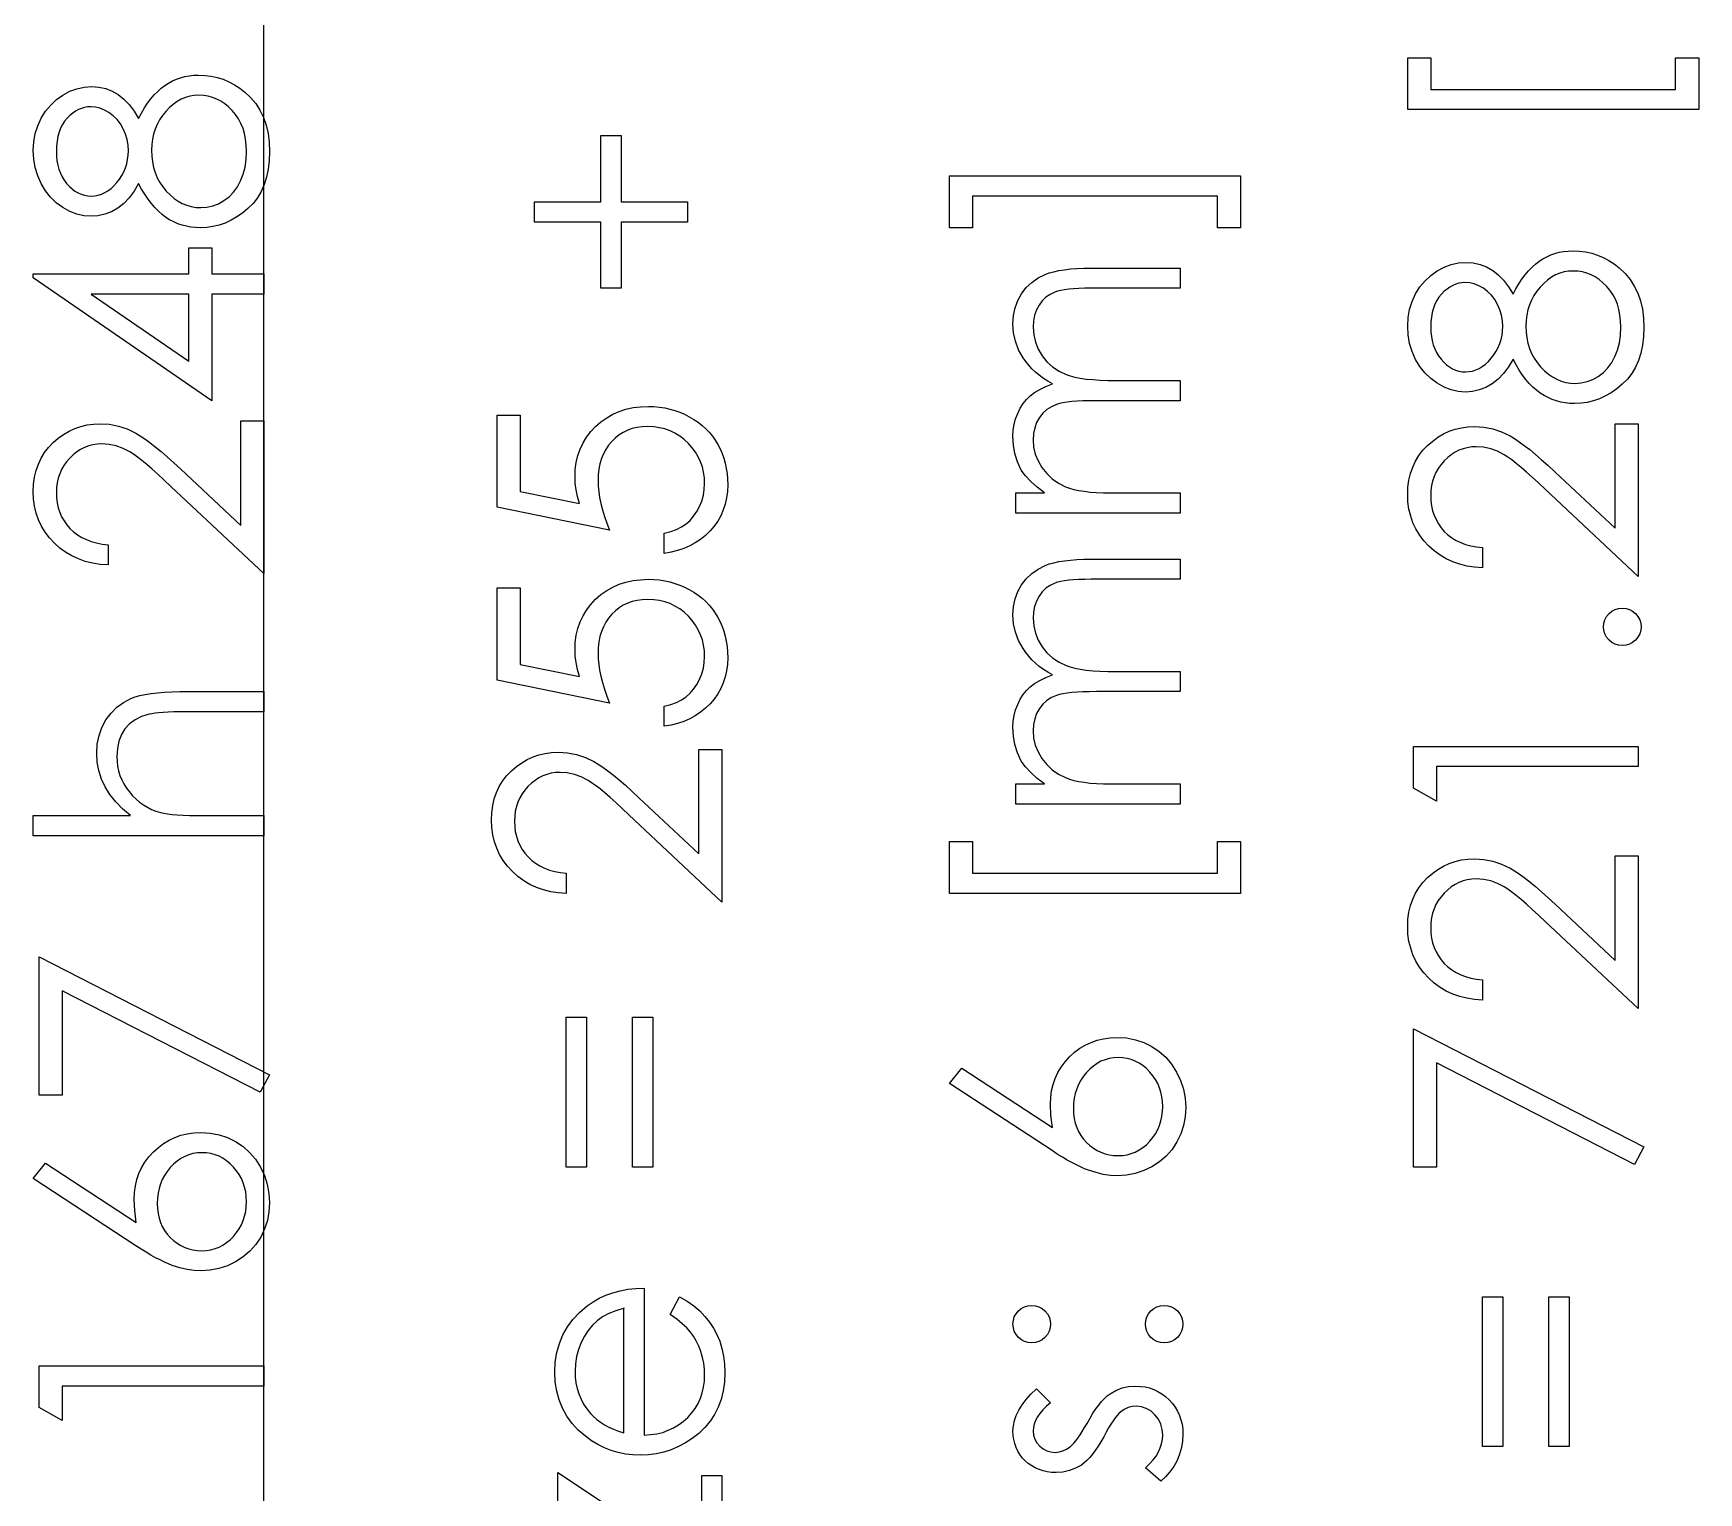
# Model space of a CAD drawing. Header units: millimetres. Extents: x -514 to -64, y 104 to 492.
# Drawn here: x -405.2 to -382.97, y 193.36 to 212.84 of the extents above; entities that cross this region are included whole.
import ezdxf

# ---------------------------------------------------------------- set-up
doc = ezdxf.new("R2010")
doc.units = ezdxf.units.MM

msp = doc.modelspace()

# ---------------------------------------------------------------- linework, layer by layer
at = {"color": 7, "linetype": 'Continuous'}
msp.add_line((-402.122, 164.056), (-402.122, 293.248), dxfattribs=at)
at = {"color": 7, "linetype": 'Continuous', "flags": 128}
for points in [[(-386.853, 211.825), (-386.853, 212.517), (-386.853, 212.517), (-386.545, 212.517), (-386.545, 212.517), (-386.545, 212.094), (-386.545, 212.094), (-383.276, 212.094), (-383.276, 212.094), (-383.276, 212.517), (-383.276, 212.517), (-382.968, 212.517), (-382.968, 212.517), (-382.968, 211.825), (-382.968, 211.825), (-386.853, 211.825)], [(-403.793, 211.707), (-403.754, 211.78), (-403.714, 211.848), (-403.673, 211.91), (-403.629, 211.968), (-403.585, 212.021), (-403.539, 212.068), (-403.492, 212.11), (-403.444, 212.148), (-403.394, 212.18), (-403.342, 212.208), (-403.288, 212.232), (-403.233, 212.252), (-403.176, 212.267), (-403.118, 212.278), (-403.058, 212.284), (-402.996, 212.286), (-402.996, 212.286), (-402.909, 212.283), (-402.825, 212.272), (-402.744, 212.255), (-402.664, 212.23), (-402.588, 212.198), (-402.515, 212.158), (-402.443, 212.113), (-402.375, 212.059), (-402.375, 212.059), (-402.298, 211.986), (-402.23, 211.905), (-402.174, 211.817), (-402.128, 211.721), (-402.092, 211.618), (-402.066, 211.507), (-402.051, 211.389), (-402.045, 211.263), (-402.045, 211.263), (-402.05, 211.142), (-402.063, 211.029), (-402.086, 210.922), (-402.117, 210.824), (-402.158, 210.733), (-402.208, 210.65), (-402.266, 210.574), (-402.334, 210.506), (-402.408, 210.445), (-402.483, 210.393), (-402.56, 210.349), (-402.638, 210.312), (-402.719, 210.284), (-402.801, 210.264), (-402.885, 210.252), (-402.971, 210.248), (-402.971, 210.248), (-403.034, 210.25), (-403.096, 210.257), (-403.155, 210.268), (-403.214, 210.283), (-403.27, 210.303), (-403.325, 210.327), (-403.379, 210.355), (-403.431, 210.387), (-403.481, 210.425), (-403.53, 210.468), (-403.577, 210.517), (-403.623, 210.571), (-403.668, 210.63), (-403.711, 210.695), (-403.753, 210.764), (-403.793, 210.84), (-403.793, 210.84), (-403.853, 210.737), (-403.919, 210.648), (-403.992, 210.573), (-404.072, 210.511), (-404.157, 210.463), (-404.245, 210.429), (-404.336, 210.408), (-404.429, 210.402), (-404.429, 210.402), (-404.525, 210.409), (-404.619, 210.431), (-404.713, 210.467), (-404.806, 210.518), (-404.892, 210.582), (-404.969, 210.656), (-405.036, 210.741), (-405.094, 210.838), (-405.14, 210.943), (-405.173, 211.051), (-405.193, 211.164), (-405.199, 211.281), (-405.199, 211.281), (-405.193, 211.395), (-405.173, 211.505), (-405.139, 211.61), (-405.093, 211.711), (-405.035, 211.804), (-404.967, 211.887), (-404.891, 211.959), (-404.804, 212.02), (-404.712, 212.07), (-404.617, 212.104), (-404.52, 212.125), (-404.421, 212.133), (-404.421, 212.133), (-404.324, 212.126), (-404.232, 212.106), (-404.146, 212.073), (-404.065, 212.026), (-403.989, 211.966), (-403.918, 211.893), (-403.853, 211.806), (-403.793, 211.707)], [(-404.891, 211.266), (-404.889, 211.203), (-404.883, 211.143), (-404.872, 211.086), (-404.857, 211.031), (-404.838, 210.979), (-404.814, 210.93), (-404.786, 210.884), (-404.754, 210.84), (-404.718, 210.8), (-404.682, 210.766), (-404.643, 210.737), (-404.602, 210.713), (-404.561, 210.695), (-404.517, 210.682), (-404.472, 210.673), (-404.425, 210.671), (-404.425, 210.671), (-404.378, 210.674), (-404.333, 210.683), (-404.289, 210.696), (-404.245, 210.717), (-404.203, 210.742), (-404.162, 210.773), (-404.122, 210.81), (-404.083, 210.853), (-404.047, 210.899), (-404.016, 210.948), (-403.99, 210.997), (-403.968, 211.05), (-403.952, 211.104), (-403.94, 211.16), (-403.932, 211.217), (-403.93, 211.277), (-403.93, 211.277), (-403.934, 211.353), (-403.947, 211.428), (-403.969, 211.5), (-404, 211.57), (-404.037, 211.636), (-404.081, 211.693), (-404.132, 211.743), (-404.19, 211.786), (-404.25, 211.82), (-404.31, 211.844), (-404.37, 211.859), (-404.431, 211.863), (-404.431, 211.863), (-404.474, 211.861), (-404.515, 211.854), (-404.556, 211.842), (-404.596, 211.825), (-404.635, 211.803), (-404.673, 211.777), (-404.711, 211.746), (-404.747, 211.71), (-404.781, 211.67), (-404.81, 211.625), (-404.835, 211.576), (-404.855, 211.523), (-404.871, 211.465), (-404.882, 211.403), (-404.889, 211.337), (-404.891, 211.266)], [(-403.622, 211.283), (-403.619, 211.204), (-403.61, 211.127), (-403.595, 211.054), (-403.573, 210.984), (-403.545, 210.917), (-403.511, 210.854), (-403.471, 210.794), (-403.425, 210.737), (-403.374, 210.686), (-403.321, 210.641), (-403.266, 210.603), (-403.21, 210.573), (-403.151, 210.548), (-403.09, 210.531), (-403.027, 210.521), (-402.962, 210.517), (-402.962, 210.517), (-402.882, 210.523), (-402.804, 210.541), (-402.728, 210.57), (-402.655, 210.611), (-402.586, 210.663), (-402.527, 210.724), (-402.475, 210.794), (-402.432, 210.874), (-402.397, 210.963), (-402.373, 211.057), (-402.358, 211.158), (-402.353, 211.266), (-402.353, 211.266), (-402.356, 211.35), (-402.365, 211.429), (-402.38, 211.505), (-402.4, 211.575), (-402.428, 211.641), (-402.461, 211.703), (-402.499, 211.761), (-402.544, 211.814), (-402.593, 211.861), (-402.644, 211.902), (-402.697, 211.938), (-402.751, 211.966), (-402.808, 211.988), (-402.867, 212.005), (-402.928, 212.014), (-402.991, 212.017), (-402.991, 212.017), (-403.052, 212.014), (-403.111, 212.004), (-403.168, 211.987), (-403.224, 211.964), (-403.278, 211.933), (-403.331, 211.896), (-403.382, 211.853), (-403.431, 211.802), (-403.476, 211.747), (-403.515, 211.689), (-403.547, 211.628), (-403.574, 211.565), (-403.595, 211.499), (-403.61, 211.429), (-403.619, 211.358), (-403.622, 211.283)], [(-397.622, 210.325), (-398.507, 210.325), (-398.507, 210.325), (-398.507, 210.594), (-398.507, 210.594), (-397.622, 210.594), (-397.622, 210.594), (-397.622, 211.479), (-397.622, 211.479), (-397.353, 211.479), (-397.353, 211.479), (-397.353, 210.594), (-397.353, 210.594), (-396.468, 210.594), (-396.468, 210.594), (-396.468, 210.325), (-396.468, 210.325), (-397.353, 210.325), (-397.353, 210.325), (-397.353, 209.44), (-397.353, 209.44), (-397.622, 209.44), (-397.622, 209.44), (-397.622, 210.325)], [(-389.084, 210.94), (-389.084, 210.248), (-389.084, 210.248), (-389.391, 210.248), (-389.391, 210.248), (-389.391, 210.671), (-389.391, 210.671), (-392.661, 210.671), (-392.661, 210.671), (-392.661, 210.248), (-392.661, 210.248), (-392.968, 210.248), (-392.968, 210.248), (-392.968, 210.94), (-392.968, 210.94), (-389.084, 210.94)], [(-405.199, 209.578), (-405.199, 209.633), (-405.199, 209.633), (-403.122, 209.633), (-403.122, 209.633), (-403.122, 209.979), (-403.122, 209.979), (-402.815, 209.979), (-402.815, 209.979), (-402.815, 209.633), (-402.815, 209.633), (-402.122, 209.633), (-402.122, 209.633), (-402.122, 209.363), (-402.122, 209.363), (-402.815, 209.363), (-402.815, 209.363), (-402.815, 207.94), (-402.815, 207.94), (-405.199, 209.578)], [(-385.447, 209.36), (-385.408, 209.434), (-385.368, 209.502), (-385.327, 209.564), (-385.283, 209.622), (-385.239, 209.675), (-385.193, 209.722), (-385.146, 209.764), (-385.098, 209.801), (-385.048, 209.834), (-384.995, 209.862), (-384.942, 209.886), (-384.887, 209.905), (-384.83, 209.921), (-384.772, 209.932), (-384.712, 209.938), (-384.65, 209.94), (-384.65, 209.94), (-384.563, 209.937), (-384.479, 209.926), (-384.397, 209.908), (-384.318, 209.884), (-384.242, 209.851), (-384.168, 209.812), (-384.097, 209.767), (-384.028, 209.713), (-384.028, 209.713), (-383.952, 209.64), (-383.884, 209.559), (-383.828, 209.471), (-383.781, 209.375), (-383.745, 209.271), (-383.72, 209.161), (-383.705, 209.042), (-383.699, 208.917), (-383.699, 208.917), (-383.704, 208.796), (-383.717, 208.683), (-383.74, 208.576), (-383.771, 208.478), (-383.812, 208.387), (-383.862, 208.304), (-383.92, 208.228), (-383.988, 208.16), (-384.062, 208.099), (-384.137, 208.047), (-384.214, 208.003), (-384.292, 207.966), (-384.373, 207.938), (-384.455, 207.918), (-384.539, 207.906), (-384.625, 207.902), (-384.625, 207.902), (-384.688, 207.904), (-384.75, 207.911), (-384.809, 207.922), (-384.867, 207.937), (-384.924, 207.957), (-384.979, 207.981), (-385.033, 208.009), (-385.084, 208.041), (-385.135, 208.079), (-385.184, 208.122), (-385.231, 208.17), (-385.277, 208.225), (-385.322, 208.283), (-385.365, 208.348), (-385.407, 208.418), (-385.447, 208.494), (-385.447, 208.494), (-385.507, 208.391), (-385.573, 208.302), (-385.646, 208.227), (-385.726, 208.165), (-385.811, 208.117), (-385.899, 208.083), (-385.989, 208.062), (-386.083, 208.056), (-386.083, 208.056), (-386.179, 208.063), (-386.273, 208.085), (-386.367, 208.121), (-386.459, 208.172), (-386.546, 208.235), (-386.623, 208.31), (-386.69, 208.395), (-386.748, 208.492), (-386.794, 208.597), (-386.827, 208.705), (-386.846, 208.818), (-386.853, 208.935), (-386.853, 208.935), (-386.846, 209.049), (-386.827, 209.158), (-386.793, 209.264), (-386.747, 209.365), (-386.689, 209.458), (-386.621, 209.541), (-386.545, 209.613), (-386.458, 209.674), (-386.366, 209.723), (-386.271, 209.758), (-386.174, 209.779), (-386.075, 209.786), (-386.075, 209.786), (-385.977, 209.78), (-385.885, 209.76), (-385.8, 209.726), (-385.718, 209.68), (-385.643, 209.62), (-385.572, 209.547), (-385.507, 209.46), (-385.447, 209.36)], [(-392.084, 206.44), (-392.084, 206.71), (-392.084, 206.71), (-391.703, 206.71), (-391.703, 206.71), (-391.801, 206.784), (-391.885, 206.86), (-391.955, 206.936), (-392.011, 207.014), (-392.011, 207.014), (-392.06, 207.122), (-392.095, 207.234), (-392.115, 207.348), (-392.122, 207.466), (-392.122, 207.466), (-392.118, 207.545), (-392.107, 207.622), (-392.087, 207.697), (-392.059, 207.77), (-392.025, 207.839), (-391.986, 207.901), (-391.941, 207.957), (-391.892, 208.005), (-391.834, 208.049), (-391.765, 208.091), (-391.685, 208.128), (-391.593, 208.163), (-391.593, 208.163), (-391.656, 208.199), (-391.715, 208.238), (-391.77, 208.279), (-391.821, 208.321), (-391.869, 208.366), (-391.912, 208.413), (-391.952, 208.463), (-391.988, 208.514), (-392.046, 208.621), (-392.089, 208.733), (-392.114, 208.848), (-392.122, 208.967), (-392.122, 208.967), (-392.115, 209.077), (-392.094, 209.181), (-392.059, 209.277), (-392.009, 209.368), (-391.946, 209.449), (-391.872, 209.519), (-391.787, 209.578), (-391.691, 209.625), (-391.637, 209.645), (-391.576, 209.662), (-391.509, 209.676), (-391.435, 209.689), (-391.356, 209.698), (-391.27, 209.704), (-391.178, 209.708), (-391.079, 209.71), (-391.079, 209.71), (-389.891, 209.71), (-389.891, 209.71), (-389.891, 209.44), (-389.891, 209.44), (-391.08, 209.44), (-391.08, 209.44), (-391.164, 209.44), (-391.242, 209.437), (-391.312, 209.433), (-391.376, 209.428), (-391.433, 209.42), (-391.483, 209.411), (-391.526, 209.401), (-391.562, 209.389), (-391.625, 209.359), (-391.681, 209.32), (-391.73, 209.272), (-391.773, 209.215), (-391.808, 209.151), (-391.833, 209.08), (-391.848, 209.003), (-391.853, 208.92), (-391.853, 208.92), (-391.845, 208.819), (-391.823, 208.722), (-391.785, 208.629), (-391.733, 208.541), (-391.668, 208.46), (-391.593, 208.392), (-391.507, 208.335), (-391.412, 208.289), (-391.358, 208.27), (-391.296, 208.254), (-391.225, 208.241), (-391.145, 208.229), (-391.058, 208.221), (-390.962, 208.214), (-390.857, 208.211), (-390.744, 208.21), (-390.744, 208.21), (-389.891, 208.21), (-389.891, 208.21), (-389.891, 207.94), (-389.891, 207.94), (-391.006, 207.94), (-391.006, 207.94), (-391.101, 207.94), (-391.188, 207.937), (-391.266, 207.933), (-391.337, 207.928), (-391.4, 207.92), (-391.455, 207.912), (-391.503, 207.902), (-391.542, 207.89), (-391.609, 207.86), (-391.669, 207.821), (-391.722, 207.773), (-391.768, 207.715), (-391.806, 207.65), (-391.832, 207.579), (-391.848, 207.502), (-391.853, 207.419), (-391.853, 207.419), (-391.846, 207.321), (-391.824, 207.227), (-391.787, 207.136), (-391.736, 207.048), (-391.672, 206.967), (-391.598, 206.898), (-391.515, 206.839), (-391.421, 206.792), (-391.368, 206.773), (-391.309, 206.756), (-391.242, 206.742), (-391.17, 206.731), (-391.091, 206.721), (-391.005, 206.715), (-390.913, 206.711), (-390.814, 206.71), (-390.814, 206.71), (-389.891, 206.71), (-389.891, 206.71), (-389.891, 206.44), (-389.891, 206.44), (-392.084, 206.44)], [(-385.276, 208.937), (-385.273, 208.857), (-385.263, 208.781), (-385.248, 208.708), (-385.227, 208.638), (-385.199, 208.571), (-385.165, 208.508), (-385.125, 208.448), (-385.078, 208.391), (-385.028, 208.339), (-384.975, 208.295), (-384.92, 208.257), (-384.864, 208.226), (-384.805, 208.202), (-384.744, 208.185), (-384.681, 208.175), (-384.616, 208.171), (-384.616, 208.171), (-384.536, 208.177), (-384.458, 208.195), (-384.382, 208.224), (-384.309, 208.265), (-384.24, 208.317), (-384.181, 208.378), (-384.129, 208.448), (-384.086, 208.528), (-384.051, 208.616), (-384.027, 208.711), (-384.012, 208.812), (-384.007, 208.92), (-384.007, 208.92), (-384.01, 209.004), (-384.019, 209.083), (-384.034, 209.158), (-384.054, 209.229), (-384.081, 209.295), (-384.114, 209.357), (-384.153, 209.414), (-384.198, 209.467), (-384.247, 209.515), (-384.298, 209.556), (-384.351, 209.592), (-384.405, 209.62), (-384.462, 209.642), (-384.521, 209.658), (-384.581, 209.668), (-384.644, 209.671), (-384.644, 209.671), (-384.706, 209.667), (-384.765, 209.658), (-384.822, 209.641), (-384.878, 209.618), (-384.932, 209.587), (-384.985, 209.55), (-385.036, 209.506), (-385.084, 209.456), (-385.129, 209.401), (-385.168, 209.343), (-385.201, 209.282), (-385.228, 209.219), (-385.249, 209.152), (-385.264, 209.083), (-385.273, 209.012), (-385.276, 208.937)], [(-386.545, 208.92), (-386.543, 208.857), (-386.537, 208.797), (-386.526, 208.74), (-386.511, 208.685), (-386.492, 208.633), (-386.468, 208.584), (-386.44, 208.538), (-386.408, 208.494), (-386.372, 208.454), (-386.336, 208.42), (-386.296, 208.391), (-386.256, 208.367), (-386.215, 208.349), (-386.171, 208.336), (-386.126, 208.327), (-386.079, 208.325), (-386.079, 208.325), (-386.032, 208.328), (-385.987, 208.336), (-385.943, 208.35), (-385.899, 208.371), (-385.857, 208.396), (-385.816, 208.427), (-385.776, 208.464), (-385.737, 208.506), (-385.701, 208.553), (-385.67, 208.601), (-385.644, 208.651), (-385.622, 208.704), (-385.605, 208.758), (-385.593, 208.814), (-385.586, 208.871), (-385.584, 208.931), (-385.584, 208.931), (-385.588, 209.007), (-385.601, 209.082), (-385.623, 209.154), (-385.653, 209.224), (-385.691, 209.289), (-385.735, 209.347), (-385.786, 209.397), (-385.843, 209.44), (-385.903, 209.473), (-385.964, 209.498), (-386.024, 209.512), (-386.085, 209.517), (-386.085, 209.517), (-386.128, 209.515), (-386.169, 209.508), (-386.21, 209.496), (-386.25, 209.479), (-386.289, 209.457), (-386.327, 209.431), (-386.364, 209.4), (-386.401, 209.364), (-386.435, 209.324), (-386.464, 209.279), (-386.489, 209.23), (-386.509, 209.176), (-386.525, 209.119), (-386.536, 209.057), (-386.543, 208.991), (-386.545, 208.92)], [(-403.122, 209.363), (-404.425, 209.363), (-404.425, 209.363), (-403.122, 208.469), (-403.122, 208.469), (-403.122, 209.363)], [(-399.007, 207.748), (-398.699, 207.748), (-398.699, 207.748), (-398.699, 206.728), (-398.699, 206.728), (-397.91, 206.566), (-397.91, 206.566), (-397.935, 206.661), (-397.954, 206.752), (-397.965, 206.838), (-397.968, 206.919), (-397.968, 206.919), (-397.964, 207.02), (-397.951, 207.116), (-397.93, 207.207), (-397.899, 207.294), (-397.861, 207.377), (-397.813, 207.454), (-397.757, 207.527), (-397.693, 207.597), (-397.622, 207.659), (-397.545, 207.713), (-397.465, 207.759), (-397.379, 207.797), (-397.288, 207.826), (-397.193, 207.847), (-397.092, 207.859), (-396.987, 207.863), (-396.987, 207.863), (-396.914, 207.861), (-396.842, 207.855), (-396.771, 207.844), (-396.702, 207.829), (-396.635, 207.81), (-396.569, 207.786), (-396.505, 207.758), (-396.443, 207.726), (-396.382, 207.691), (-396.326, 207.652), (-396.272, 207.61), (-396.223, 207.566), (-396.178, 207.518), (-396.135, 207.467), (-396.097, 207.413), (-396.062, 207.356), (-396.031, 207.297), (-396.004, 207.235), (-395.982, 207.171), (-395.963, 207.105), (-395.949, 207.036), (-395.938, 206.966), (-395.932, 206.892), (-395.93, 206.817), (-395.93, 206.817), (-395.934, 206.728), (-395.945, 206.642), (-395.963, 206.559), (-395.989, 206.481), (-396.022, 206.405), (-396.063, 206.334), (-396.111, 206.265), (-396.166, 206.201), (-396.227, 206.142), (-396.292, 206.089), (-396.362, 206.042), (-396.437, 206.001), (-396.515, 205.967), (-396.598, 205.939), (-396.685, 205.917), (-396.776, 205.902), (-396.776, 205.902), (-396.776, 206.171), (-396.776, 206.171), (-396.691, 206.193), (-396.614, 206.22), (-396.546, 206.255), (-396.486, 206.295), (-396.433, 206.342), (-396.385, 206.397), (-396.343, 206.459), (-396.306, 206.528), (-396.276, 206.601), (-396.254, 206.677), (-396.242, 206.754), (-396.238, 206.833), (-396.238, 206.833), (-396.241, 206.91), (-396.251, 206.984), (-396.268, 207.055), (-396.292, 207.124), (-396.322, 207.189), (-396.36, 207.252), (-396.404, 207.312), (-396.455, 207.37), (-396.511, 207.422), (-396.571, 207.468), (-396.634, 207.506), (-396.7, 207.538), (-396.769, 207.563), (-396.842, 207.58), (-396.918, 207.591), (-396.998, 207.594), (-396.998, 207.594), (-397.071, 207.591), (-397.138, 207.582), (-397.204, 207.567), (-397.265, 207.545), (-397.324, 207.517), (-397.378, 207.484), (-397.429, 207.443), (-397.477, 207.397), (-397.52, 207.346), (-397.557, 207.29), (-397.589, 207.231), (-397.614, 207.167), (-397.635, 207.099), (-397.649, 207.027), (-397.658, 206.951), (-397.661, 206.871), (-397.661, 206.871), (-397.658, 206.801), (-397.651, 206.727), (-397.639, 206.65), (-397.622, 206.569), (-397.601, 206.485), (-397.574, 206.396), (-397.543, 206.305), (-397.507, 206.21), (-397.507, 206.21), (-399.007, 206.517), (-399.007, 206.517), (-399.007, 207.748)], [(-404.199, 206.017), (-404.199, 205.748), (-404.199, 205.748), (-404.306, 205.755), (-404.408, 205.771), (-404.505, 205.794), (-404.598, 205.827), (-404.685, 205.867), (-404.768, 205.916), (-404.845, 205.973), (-404.918, 206.038), (-404.984, 206.11), (-405.041, 206.186), (-405.089, 206.266), (-405.129, 206.35), (-405.159, 206.438), (-405.182, 206.53), (-405.195, 206.626), (-405.199, 206.726), (-405.199, 206.726), (-405.195, 206.825), (-405.182, 206.919), (-405.162, 207.008), (-405.132, 207.093), (-405.095, 207.172), (-405.05, 207.247), (-404.996, 207.317), (-404.934, 207.382), (-404.866, 207.441), (-404.795, 207.491), (-404.721, 207.535), (-404.644, 207.57), (-404.565, 207.597), (-404.482, 207.617), (-404.396, 207.628), (-404.307, 207.633), (-404.307, 207.633), (-404.182, 207.625), (-404.062, 207.601), (-403.945, 207.563), (-403.832, 207.508), (-403.774, 207.473), (-403.711, 207.431), (-403.643, 207.382), (-403.571, 207.326), (-403.493, 207.261), (-403.411, 207.19), (-403.324, 207.112), (-403.231, 207.026), (-403.231, 207.026), (-402.43, 206.275), (-402.43, 206.275), (-402.43, 207.671), (-402.43, 207.671), (-402.122, 207.671), (-402.122, 207.671), (-402.122, 205.633), (-402.122, 205.633), (-403.364, 206.796), (-403.364, 206.796), (-403.453, 206.881), (-403.536, 206.958), (-403.613, 207.027), (-403.684, 207.088), (-403.749, 207.142), (-403.808, 207.188), (-403.861, 207.226), (-403.909, 207.256), (-403.999, 207.303), (-404.092, 207.337), (-404.186, 207.357), (-404.283, 207.363), (-404.283, 207.363), (-404.345, 207.36), (-404.403, 207.351), (-404.46, 207.337), (-404.515, 207.317), (-404.568, 207.289), (-404.617, 207.257), (-404.665, 207.219), (-404.712, 207.175), (-404.754, 207.126), (-404.79, 207.075), (-404.821, 207.021), (-404.846, 206.965), (-404.866, 206.905), (-404.88, 206.844), (-404.888, 206.78), (-404.891, 206.713), (-404.891, 206.713), (-404.888, 206.642), (-404.88, 206.575), (-404.866, 206.511), (-404.846, 206.449), (-404.821, 206.391), (-404.789, 206.336), (-404.753, 206.283), (-404.71, 206.234), (-404.662, 206.189), (-404.61, 206.149), (-404.553, 206.115), (-404.491, 206.085), (-404.425, 206.06), (-404.354, 206.041), (-404.279, 206.026), (-404.199, 206.017)], [(-385.853, 205.979), (-385.853, 205.71), (-385.853, 205.71), (-385.96, 205.717), (-386.062, 205.732), (-386.159, 205.756), (-386.251, 205.788), (-386.339, 205.829), (-386.421, 205.877), (-386.499, 205.934), (-386.572, 206), (-386.638, 206.071), (-386.695, 206.148), (-386.743, 206.228), (-386.783, 206.311), (-386.813, 206.399), (-386.836, 206.491), (-386.849, 206.588), (-386.853, 206.688), (-386.853, 206.688), (-386.849, 206.786), (-386.836, 206.881), (-386.816, 206.97), (-386.786, 207.054), (-386.749, 207.134), (-386.703, 207.208), (-386.65, 207.279), (-386.587, 207.344), (-386.519, 207.402), (-386.449, 207.453), (-386.375, 207.496), (-386.298, 207.532), (-386.218, 207.559), (-386.135, 207.579), (-386.05, 207.59), (-385.961, 207.594), (-385.961, 207.594), (-385.836, 207.586), (-385.715, 207.563), (-385.599, 207.524), (-385.486, 207.47), (-385.428, 207.435), (-385.365, 207.393), (-385.297, 207.344), (-385.224, 207.287), (-385.147, 207.223), (-385.065, 207.152), (-384.977, 207.073), (-384.885, 206.987), (-384.885, 206.987), (-384.084, 206.237), (-384.084, 206.237), (-384.084, 207.633), (-384.084, 207.633), (-383.776, 207.633), (-383.776, 207.633), (-383.776, 205.594), (-383.776, 205.594), (-385.018, 206.758), (-385.018, 206.758), (-385.107, 206.842), (-385.19, 206.919), (-385.266, 206.988), (-385.337, 207.05), (-385.403, 207.103), (-385.462, 207.149), (-385.515, 207.187), (-385.563, 207.218), (-385.653, 207.265), (-385.745, 207.298), (-385.84, 207.318), (-385.937, 207.325), (-385.937, 207.325), (-385.998, 207.322), (-386.057, 207.313), (-386.114, 207.298), (-386.168, 207.278), (-386.221, 207.251), (-386.271, 207.219), (-386.319, 207.181), (-386.366, 207.136), (-386.408, 207.088), (-386.444, 207.036), (-386.475, 206.983), (-386.5, 206.926), (-386.52, 206.867), (-386.534, 206.806), (-386.542, 206.741), (-386.545, 206.674), (-386.545, 206.674), (-386.542, 206.604), (-386.534, 206.536), (-386.52, 206.472), (-386.5, 206.411), (-386.474, 206.353), (-386.443, 206.297), (-386.406, 206.245), (-386.364, 206.196), (-386.316, 206.151), (-386.263, 206.111), (-386.206, 206.076), (-386.145, 206.046), (-386.079, 206.021), (-386.008, 206.002), (-385.933, 205.988), (-385.853, 205.979)], [(-392.084, 202.556), (-392.084, 202.825), (-392.084, 202.825), (-391.703, 202.825), (-391.703, 202.825), (-391.801, 202.899), (-391.885, 202.975), (-391.955, 203.051), (-392.011, 203.129), (-392.011, 203.129), (-392.06, 203.238), (-392.095, 203.35), (-392.115, 203.464), (-392.122, 203.581), (-392.122, 203.581), (-392.118, 203.66), (-392.107, 203.737), (-392.087, 203.812), (-392.059, 203.885), (-392.025, 203.954), (-391.986, 204.016), (-391.941, 204.072), (-391.892, 204.121), (-391.834, 204.164), (-391.765, 204.206), (-391.685, 204.244), (-391.593, 204.279), (-391.593, 204.279), (-391.656, 204.315), (-391.715, 204.353), (-391.77, 204.394), (-391.821, 204.437), (-391.869, 204.482), (-391.912, 204.529), (-391.952, 204.578), (-391.988, 204.63), (-392.046, 204.737), (-392.089, 204.848), (-392.114, 204.963), (-392.122, 205.083), (-392.122, 205.083), (-392.115, 205.193), (-392.094, 205.296), (-392.059, 205.393), (-392.009, 205.483), (-391.946, 205.564), (-391.872, 205.634), (-391.787, 205.693), (-391.691, 205.741), (-391.637, 205.761), (-391.576, 205.777), (-391.509, 205.792), (-391.435, 205.804), (-391.356, 205.813), (-391.27, 205.82), (-391.178, 205.824), (-391.079, 205.825), (-391.079, 205.825), (-389.891, 205.825), (-389.891, 205.825), (-389.891, 205.556), (-389.891, 205.556), (-391.08, 205.556), (-391.08, 205.556), (-391.164, 205.555), (-391.242, 205.553), (-391.312, 205.548), (-391.376, 205.543), (-391.433, 205.536), (-391.483, 205.527), (-391.526, 205.517), (-391.562, 205.505), (-391.625, 205.475), (-391.681, 205.436), (-391.73, 205.387), (-391.773, 205.33), (-391.808, 205.266), (-391.833, 205.195), (-391.848, 205.119), (-391.853, 205.036), (-391.853, 205.036), (-391.845, 204.934), (-391.823, 204.838), (-391.785, 204.744), (-391.733, 204.656), (-391.668, 204.576), (-391.593, 204.507), (-391.507, 204.45), (-391.412, 204.404), (-391.358, 204.386), (-391.296, 204.369), (-391.225, 204.356), (-391.145, 204.345), (-391.058, 204.336), (-390.962, 204.33), (-390.857, 204.326), (-390.744, 204.325), (-390.744, 204.325), (-389.891, 204.325), (-389.891, 204.325), (-389.891, 204.056), (-389.891, 204.056), (-391.006, 204.056), (-391.006, 204.056), (-391.101, 204.055), (-391.188, 204.053), (-391.266, 204.048), (-391.337, 204.043), (-391.4, 204.036), (-391.455, 204.027), (-391.503, 204.017), (-391.542, 204.005), (-391.609, 203.976), (-391.669, 203.937), (-391.722, 203.888), (-391.768, 203.83), (-391.806, 203.765), (-391.832, 203.694), (-391.848, 203.617), (-391.853, 203.534), (-391.853, 203.534), (-391.846, 203.437), (-391.824, 203.342), (-391.787, 203.251), (-391.736, 203.163), (-391.672, 203.083), (-391.598, 203.013), (-391.515, 202.955), (-391.421, 202.908), (-391.368, 202.889), (-391.309, 202.872), (-391.242, 202.857), (-391.17, 202.846), (-391.091, 202.836), (-391.005, 202.83), (-390.913, 202.826), (-390.814, 202.825), (-390.814, 202.825), (-389.891, 202.825), (-389.891, 202.825), (-389.891, 202.556), (-389.891, 202.556), (-392.084, 202.556)], [(-399.007, 205.44), (-398.699, 205.44), (-398.699, 205.44), (-398.699, 204.42), (-398.699, 204.42), (-397.91, 204.258), (-397.91, 204.258), (-397.935, 204.354), (-397.954, 204.445), (-397.965, 204.53), (-397.968, 204.612), (-397.968, 204.612), (-397.964, 204.712), (-397.951, 204.808), (-397.93, 204.899), (-397.899, 204.987), (-397.861, 205.069), (-397.813, 205.146), (-397.757, 205.22), (-397.693, 205.289), (-397.622, 205.351), (-397.545, 205.405), (-397.465, 205.452), (-397.379, 205.489), (-397.288, 205.518), (-397.193, 205.539), (-397.092, 205.551), (-396.987, 205.556), (-396.987, 205.556), (-396.914, 205.553), (-396.842, 205.547), (-396.771, 205.536), (-396.702, 205.521), (-396.635, 205.502), (-396.569, 205.479), (-396.505, 205.451), (-396.443, 205.419), (-396.382, 205.383), (-396.326, 205.344), (-396.272, 205.303), (-396.223, 205.258), (-396.178, 205.21), (-396.135, 205.159), (-396.097, 205.106), (-396.062, 205.048), (-396.031, 204.989), (-396.004, 204.927), (-395.982, 204.863), (-395.963, 204.797), (-395.949, 204.729), (-395.938, 204.658), (-395.932, 204.585), (-395.93, 204.509), (-395.93, 204.509), (-395.934, 204.42), (-395.945, 204.334), (-395.963, 204.252), (-395.989, 204.173), (-396.022, 204.098), (-396.063, 204.026), (-396.111, 203.958), (-396.166, 203.893), (-396.227, 203.834), (-396.292, 203.781), (-396.362, 203.734), (-396.437, 203.693), (-396.515, 203.659), (-396.598, 203.631), (-396.685, 203.61), (-396.776, 203.594), (-396.776, 203.594), (-396.776, 203.863), (-396.776, 203.863), (-396.691, 203.885), (-396.614, 203.913), (-396.546, 203.947), (-396.486, 203.987), (-396.433, 204.035), (-396.385, 204.089), (-396.343, 204.151), (-396.306, 204.22), (-396.276, 204.294), (-396.254, 204.369), (-396.242, 204.446), (-396.238, 204.525), (-396.238, 204.525), (-396.241, 204.602), (-396.251, 204.676), (-396.268, 204.747), (-396.292, 204.816), (-396.322, 204.881), (-396.36, 204.945), (-396.404, 205.005), (-396.455, 205.062), (-396.511, 205.115), (-396.571, 205.16), (-396.634, 205.199), (-396.7, 205.231), (-396.769, 205.255), (-396.842, 205.273), (-396.918, 205.283), (-396.998, 205.286), (-396.998, 205.286), (-397.071, 205.283), (-397.138, 205.274), (-397.204, 205.259), (-397.265, 205.237), (-397.324, 205.21), (-397.378, 205.176), (-397.429, 205.136), (-397.477, 205.089), (-397.52, 205.038), (-397.557, 204.982), (-397.589, 204.923), (-397.614, 204.859), (-397.635, 204.791), (-397.649, 204.719), (-397.658, 204.643), (-397.661, 204.563), (-397.661, 204.563), (-397.658, 204.493), (-397.651, 204.419), (-397.639, 204.342), (-397.622, 204.261), (-397.601, 204.177), (-397.574, 204.089), (-397.543, 203.997), (-397.507, 203.902), (-397.507, 203.902), (-399.007, 204.21), (-399.007, 204.21), (-399.007, 205.44)], [(-384.238, 204.921), (-384.233, 204.971), (-384.22, 205.017), (-384.197, 205.059), (-384.165, 205.098), (-384.126, 205.13), (-384.084, 205.153), (-384.038, 205.166), (-383.988, 205.171), (-383.988, 205.171), (-383.938, 205.166), (-383.892, 205.153), (-383.85, 205.13), (-383.812, 205.098), (-383.779, 205.059), (-383.756, 205.017), (-383.742, 204.971), (-383.738, 204.921), (-383.738, 204.921), (-383.742, 204.871), (-383.756, 204.826), (-383.779, 204.783), (-383.812, 204.744), (-383.85, 204.713), (-383.892, 204.69), (-383.938, 204.676), (-383.988, 204.671), (-383.988, 204.671), (-384.038, 204.676), (-384.084, 204.69), (-384.126, 204.713), (-384.165, 204.744), (-384.197, 204.783), (-384.22, 204.826), (-384.233, 204.871), (-384.238, 204.921)], [(-405.199, 202.133), (-405.199, 202.402), (-405.199, 202.402), (-403.9, 202.402), (-403.9, 202.402), (-404.007, 202.491), (-404.099, 202.585), (-404.177, 202.682), (-404.241, 202.784), (-404.29, 202.89), (-404.325, 203.002), (-404.346, 203.116), (-404.353, 203.236), (-404.353, 203.236), (-404.345, 203.357), (-404.322, 203.472), (-404.283, 203.579), (-404.229, 203.678), (-404.162, 203.768), (-404.084, 203.847), (-403.995, 203.911), (-403.896, 203.964), (-403.84, 203.985), (-403.777, 204.004), (-403.706, 204.02), (-403.628, 204.033), (-403.542, 204.042), (-403.45, 204.05), (-403.349, 204.054), (-403.242, 204.056), (-403.242, 204.056), (-402.122, 204.056), (-402.122, 204.056), (-402.122, 203.786), (-402.122, 203.786), (-403.153, 203.786), (-403.153, 203.786), (-403.243, 203.786), (-403.325, 203.785), (-403.399, 203.782), (-403.465, 203.779), (-403.524, 203.774), (-403.574, 203.769), (-403.617, 203.762), (-403.652, 203.755), (-403.652, 203.755), (-403.753, 203.723), (-403.84, 203.679), (-403.915, 203.625), (-403.976, 203.56), (-404.023, 203.484), (-404.057, 203.396), (-404.077, 203.298), (-404.084, 203.189), (-404.084, 203.189), (-404.081, 203.124), (-404.074, 203.061), (-404.06, 202.999), (-404.042, 202.939), (-404.018, 202.881), (-403.99, 202.825), (-403.956, 202.77), (-403.917, 202.717), (-403.873, 202.667), (-403.828, 202.622), (-403.78, 202.582), (-403.73, 202.545), (-403.677, 202.513), (-403.622, 202.485), (-403.563, 202.462), (-403.503, 202.443), (-403.503, 202.443), (-403.459, 202.434), (-403.407, 202.425), (-403.346, 202.418), (-403.277, 202.412), (-403.199, 202.408), (-403.113, 202.404), (-403.018, 202.402), (-402.915, 202.402), (-402.915, 202.402), (-402.122, 202.402), (-402.122, 202.402), (-402.122, 202.133), (-402.122, 202.133), (-405.199, 202.133)], [(-398.084, 201.633), (-398.084, 201.363), (-398.084, 201.363), (-398.191, 201.371), (-398.293, 201.386), (-398.39, 201.41), (-398.482, 201.442), (-398.569, 201.482), (-398.652, 201.531), (-398.73, 201.588), (-398.803, 201.654), (-398.869, 201.725), (-398.926, 201.801), (-398.974, 201.881), (-399.013, 201.965), (-399.044, 202.053), (-399.066, 202.145), (-399.08, 202.241), (-399.084, 202.342), (-399.084, 202.342), (-399.08, 202.44), (-399.067, 202.535), (-399.046, 202.624), (-399.017, 202.708), (-398.98, 202.788), (-398.934, 202.862), (-398.881, 202.933), (-398.818, 202.997), (-398.75, 203.056), (-398.679, 203.107), (-398.605, 203.15), (-398.528, 203.186), (-398.449, 203.213), (-398.366, 203.232), (-398.281, 203.244), (-398.192, 203.248), (-398.192, 203.248), (-398.067, 203.24), (-397.946, 203.217), (-397.83, 203.178), (-397.717, 203.124), (-397.659, 203.089), (-397.596, 203.047), (-397.528, 202.997), (-397.455, 202.941), (-397.378, 202.877), (-397.295, 202.806), (-397.208, 202.727), (-397.116, 202.641), (-397.116, 202.641), (-396.315, 201.89), (-396.315, 201.89), (-396.315, 203.286), (-396.315, 203.286), (-396.007, 203.286), (-396.007, 203.286), (-396.007, 201.248), (-396.007, 201.248), (-397.248, 202.411), (-397.248, 202.411), (-397.337, 202.496), (-397.42, 202.573), (-397.497, 202.642), (-397.568, 202.704), (-397.634, 202.757), (-397.693, 202.803), (-397.746, 202.841), (-397.793, 202.872), (-397.884, 202.919), (-397.976, 202.952), (-398.071, 202.972), (-398.168, 202.979), (-398.168, 202.979), (-398.229, 202.976), (-398.288, 202.967), (-398.345, 202.952), (-398.399, 202.932), (-398.452, 202.905), (-398.502, 202.872), (-398.55, 202.835), (-398.596, 202.79), (-398.638, 202.741), (-398.675, 202.69), (-398.706, 202.637), (-398.731, 202.58), (-398.751, 202.521), (-398.765, 202.46), (-398.773, 202.395), (-398.776, 202.328), (-398.776, 202.328), (-398.773, 202.258), (-398.765, 202.19), (-398.751, 202.126), (-398.73, 202.065), (-398.705, 202.006), (-398.674, 201.951), (-398.637, 201.899), (-398.595, 201.85), (-398.546, 201.804), (-398.494, 201.765), (-398.437, 201.73), (-398.376, 201.7), (-398.31, 201.675), (-398.239, 201.656), (-398.164, 201.642), (-398.084, 201.633)], [(-386.776, 202.77), (-386.776, 203.325), (-386.776, 203.325), (-383.776, 203.325), (-383.776, 203.325), (-383.776, 203.056), (-383.776, 203.056), (-386.468, 203.056), (-386.468, 203.056), (-386.468, 202.594), (-386.468, 202.594), (-386.776, 202.77)], [(-392.968, 201.363), (-392.968, 202.056), (-392.968, 202.056), (-392.661, 202.056), (-392.661, 202.056), (-392.661, 201.633), (-392.661, 201.633), (-389.391, 201.633), (-389.391, 201.633), (-389.391, 202.056), (-389.391, 202.056), (-389.084, 202.056), (-389.084, 202.056), (-389.084, 201.363), (-389.084, 201.363), (-392.968, 201.363)], [(-385.853, 200.21), (-385.853, 199.94), (-385.853, 199.94), (-385.96, 199.948), (-386.062, 199.963), (-386.159, 199.987), (-386.251, 200.019), (-386.339, 200.059), (-386.421, 200.108), (-386.499, 200.165), (-386.572, 200.231), (-386.638, 200.302), (-386.695, 200.378), (-386.743, 200.458), (-386.783, 200.542), (-386.813, 200.63), (-386.836, 200.722), (-386.849, 200.818), (-386.853, 200.919), (-386.853, 200.919), (-386.849, 201.017), (-386.836, 201.112), (-386.816, 201.201), (-386.786, 201.285), (-386.749, 201.365), (-386.703, 201.439), (-386.65, 201.509), (-386.587, 201.574), (-386.519, 201.633), (-386.449, 201.684), (-386.375, 201.727), (-386.298, 201.762), (-386.218, 201.789), (-386.135, 201.809), (-386.05, 201.821), (-385.961, 201.825), (-385.961, 201.825), (-385.836, 201.817), (-385.715, 201.794), (-385.599, 201.755), (-385.486, 201.701), (-385.428, 201.666), (-385.365, 201.624), (-385.297, 201.574), (-385.224, 201.518), (-385.147, 201.454), (-385.065, 201.383), (-384.977, 201.304), (-384.885, 201.218), (-384.885, 201.218), (-384.084, 200.467), (-384.084, 200.467), (-384.084, 201.863), (-384.084, 201.863), (-383.776, 201.863), (-383.776, 201.863), (-383.776, 199.825), (-383.776, 199.825), (-385.018, 200.988), (-385.018, 200.988), (-385.107, 201.073), (-385.19, 201.15), (-385.266, 201.219), (-385.337, 201.28), (-385.403, 201.334), (-385.462, 201.38), (-385.515, 201.418), (-385.563, 201.449), (-385.653, 201.496), (-385.745, 201.529), (-385.84, 201.549), (-385.937, 201.556), (-385.937, 201.556), (-385.998, 201.553), (-386.057, 201.544), (-386.114, 201.529), (-386.168, 201.509), (-386.221, 201.482), (-386.271, 201.449), (-386.319, 201.411), (-386.366, 201.367), (-386.408, 201.318), (-386.444, 201.267), (-386.475, 201.214), (-386.5, 201.157), (-386.52, 201.098), (-386.534, 201.036), (-386.542, 200.972), (-386.545, 200.905), (-386.545, 200.905), (-386.542, 200.835), (-386.534, 200.767), (-386.52, 200.703), (-386.5, 200.642), (-386.474, 200.583), (-386.443, 200.528), (-386.406, 200.476), (-386.364, 200.426), (-386.316, 200.381), (-386.263, 200.342), (-386.206, 200.307), (-386.145, 200.277), (-386.079, 200.252), (-386.008, 200.233), (-385.933, 200.219), (-385.853, 200.21)], [(-405.122, 198.671), (-405.122, 200.517), (-405.122, 200.517), (-402.045, 198.94), (-402.045, 198.94), (-402.173, 198.708), (-402.173, 198.708), (-404.815, 200.062), (-404.815, 200.062), (-404.815, 198.671), (-404.815, 198.671), (-405.122, 198.671)], [(-398.084, 199.71), (-397.815, 199.71), (-397.815, 199.71), (-397.815, 197.71), (-397.815, 197.71), (-398.084, 197.71), (-398.084, 197.71), (-398.084, 199.71)], [(-397.199, 199.71), (-396.93, 199.71), (-396.93, 199.71), (-396.93, 197.71), (-396.93, 197.71), (-397.199, 197.71), (-397.199, 197.71), (-397.199, 199.71)], [(-392.968, 198.825), (-392.806, 199.032), (-392.806, 199.032), (-391.593, 198.24), (-391.593, 198.24), (-391.615, 198.398), (-391.622, 198.55), (-391.622, 198.55), (-391.618, 198.642), (-391.606, 198.729), (-391.586, 198.814), (-391.558, 198.894), (-391.522, 198.971), (-391.478, 199.045), (-391.426, 199.115), (-391.366, 199.181), (-391.3, 199.242), (-391.23, 199.295), (-391.156, 199.339), (-391.079, 199.375), (-390.998, 199.404), (-390.914, 199.424), (-390.825, 199.436), (-390.733, 199.44), (-390.733, 199.44), (-390.608, 199.433), (-390.488, 199.41), (-390.375, 199.373), (-390.268, 199.32), (-390.169, 199.254), (-390.081, 199.175), (-390.004, 199.083), (-389.937, 198.979), (-389.884, 198.866), (-389.845, 198.749), (-389.822, 198.628), (-389.815, 198.503), (-389.815, 198.503), (-389.822, 198.382), (-389.844, 198.265), (-389.881, 198.153), (-389.934, 198.045), (-389.999, 197.946), (-390.076, 197.857), (-390.166, 197.78), (-390.268, 197.714), (-390.377, 197.662), (-390.49, 197.624), (-390.607, 197.602), (-390.728, 197.594), (-390.728, 197.594), (-390.821, 197.599), (-390.916, 197.613), (-391.013, 197.636), (-391.113, 197.667), (-391.165, 197.688), (-391.22, 197.711), (-391.276, 197.739), (-391.336, 197.77), (-391.398, 197.804), (-391.462, 197.842), (-391.53, 197.884), (-391.599, 197.929), (-391.599, 197.929), (-392.968, 198.825)], [(-386.776, 197.71), (-386.776, 199.556), (-386.776, 199.556), (-383.699, 197.979), (-383.699, 197.979), (-383.827, 197.746), (-383.827, 197.746), (-386.468, 199.1), (-386.468, 199.1), (-386.468, 197.71), (-386.468, 197.71), (-386.776, 197.71)], [(-391.315, 198.494), (-391.312, 198.425), (-391.304, 198.36), (-391.29, 198.298), (-391.271, 198.24), (-391.247, 198.184), (-391.217, 198.133), (-391.181, 198.084), (-391.14, 198.038), (-391.096, 197.997), (-391.048, 197.962), (-390.999, 197.932), (-390.947, 197.907), (-390.893, 197.888), (-390.837, 197.874), (-390.778, 197.866), (-390.717, 197.863), (-390.717, 197.863), (-390.656, 197.866), (-390.598, 197.875), (-390.542, 197.89), (-390.489, 197.911), (-390.437, 197.938), (-390.388, 197.971), (-390.341, 198.009), (-390.296, 198.054), (-390.256, 198.104), (-390.22, 198.155), (-390.19, 198.21), (-390.165, 198.266), (-390.147, 198.325), (-390.133, 198.387), (-390.125, 198.451), (-390.122, 198.517), (-390.122, 198.517), (-390.125, 198.584), (-390.133, 198.648), (-390.147, 198.71), (-390.165, 198.768), (-390.19, 198.825), (-390.22, 198.879), (-390.256, 198.93), (-390.296, 198.979), (-390.341, 199.024), (-390.388, 199.064), (-390.437, 199.096), (-390.489, 199.123), (-390.542, 199.144), (-390.598, 199.159), (-390.656, 199.168), (-390.717, 199.171), (-390.717, 199.171), (-390.778, 199.168), (-390.837, 199.158), (-390.893, 199.143), (-390.947, 199.122), (-390.999, 199.094), (-391.048, 199.059), (-391.096, 199.019), (-391.14, 198.973), (-391.181, 198.922), (-391.217, 198.868), (-391.247, 198.812), (-391.271, 198.754), (-391.29, 198.693), (-391.304, 198.629), (-391.312, 198.563), (-391.315, 198.494)], [(-405.199, 197.556), (-405.036, 197.763), (-405.036, 197.763), (-403.824, 196.97), (-403.824, 196.97), (-403.846, 197.129), (-403.853, 197.281), (-403.853, 197.281), (-403.849, 197.372), (-403.837, 197.46), (-403.817, 197.544), (-403.789, 197.625), (-403.753, 197.702), (-403.709, 197.776), (-403.656, 197.845), (-403.596, 197.912), (-403.53, 197.973), (-403.461, 198.026), (-403.387, 198.07), (-403.31, 198.106), (-403.229, 198.134), (-403.144, 198.155), (-403.056, 198.167), (-402.964, 198.171), (-402.964, 198.171), (-402.839, 198.164), (-402.719, 198.141), (-402.606, 198.104), (-402.499, 198.051), (-402.4, 197.985), (-402.312, 197.905), (-402.235, 197.814), (-402.168, 197.71), (-402.114, 197.597), (-402.076, 197.48), (-402.053, 197.359), (-402.045, 197.234), (-402.045, 197.234), (-402.053, 197.113), (-402.075, 196.996), (-402.112, 196.884), (-402.164, 196.776), (-402.23, 196.676), (-402.307, 196.588), (-402.397, 196.511), (-402.498, 196.445), (-402.608, 196.393), (-402.721, 196.355), (-402.838, 196.333), (-402.959, 196.325), (-402.959, 196.325), (-403.051, 196.33), (-403.147, 196.344), (-403.244, 196.366), (-403.344, 196.398), (-403.396, 196.419), (-403.45, 196.442), (-403.507, 196.47), (-403.566, 196.5), (-403.629, 196.535), (-403.693, 196.573), (-403.76, 196.615), (-403.83, 196.66), (-403.83, 196.66), (-405.199, 197.556)], [(-403.545, 197.225), (-403.542, 197.156), (-403.534, 197.091), (-403.521, 197.029), (-403.501, 196.97), (-403.477, 196.915), (-403.447, 196.863), (-403.412, 196.815), (-403.371, 196.769), (-403.327, 196.728), (-403.279, 196.693), (-403.23, 196.663), (-403.178, 196.638), (-403.124, 196.619), (-403.068, 196.605), (-403.009, 196.597), (-402.948, 196.594), (-402.948, 196.594), (-402.887, 196.597), (-402.829, 196.606), (-402.773, 196.621), (-402.72, 196.642), (-402.668, 196.669), (-402.619, 196.702), (-402.572, 196.74), (-402.527, 196.785), (-402.486, 196.835), (-402.451, 196.886), (-402.421, 196.94), (-402.396, 196.997), (-402.378, 197.056), (-402.364, 197.118), (-402.356, 197.181), (-402.353, 197.248), (-402.353, 197.248), (-402.356, 197.315), (-402.364, 197.378), (-402.378, 197.44), (-402.396, 197.499), (-402.421, 197.556), (-402.451, 197.61), (-402.486, 197.661), (-402.527, 197.71), (-402.572, 197.755), (-402.619, 197.794), (-402.668, 197.827), (-402.72, 197.854), (-402.773, 197.875), (-402.829, 197.89), (-402.887, 197.899), (-402.948, 197.902), (-402.948, 197.902), (-403.009, 197.899), (-403.068, 197.889), (-403.124, 197.874), (-403.178, 197.853), (-403.23, 197.824), (-403.279, 197.79), (-403.327, 197.75), (-403.371, 197.704), (-403.412, 197.652), (-403.447, 197.599), (-403.477, 197.543), (-403.501, 197.485), (-403.521, 197.423), (-403.534, 197.36), (-403.542, 197.294), (-403.545, 197.225)], [(-396.699, 195.74), (-396.574, 195.979), (-396.574, 195.979), (-396.473, 195.92), (-396.383, 195.857), (-396.303, 195.789), (-396.233, 195.717), (-396.172, 195.641), (-396.119, 195.561), (-396.074, 195.475), (-396.036, 195.384), (-396.007, 195.289), (-395.985, 195.187), (-395.973, 195.08), (-395.968, 194.966), (-395.968, 194.966), (-395.974, 194.84), (-395.99, 194.721), (-396.017, 194.609), (-396.055, 194.504), (-396.104, 194.407), (-396.163, 194.316), (-396.233, 194.232), (-396.315, 194.155), (-396.402, 194.087), (-396.493, 194.027), (-396.587, 193.978), (-396.683, 193.937), (-396.783, 193.904), (-396.884, 193.881), (-396.989, 193.868), (-397.097, 193.863), (-397.097, 193.863), (-397.198, 193.868), (-397.296, 193.879), (-397.392, 193.899), (-397.485, 193.926), (-397.575, 193.962), (-397.662, 194.005), (-397.747, 194.057), (-397.829, 194.116), (-397.829, 194.116), (-397.925, 194.199), (-398.007, 194.289), (-398.078, 194.386), (-398.135, 194.49), (-398.18, 194.601), (-398.212, 194.718), (-398.231, 194.842), (-398.238, 194.973), (-398.238, 194.973), (-398.231, 195.107), (-398.211, 195.235), (-398.177, 195.356), (-398.129, 195.47), (-398.069, 195.577), (-397.995, 195.676), (-397.907, 195.77), (-397.806, 195.856), (-397.806, 195.856), (-397.727, 195.911), (-397.644, 195.958), (-397.556, 195.999), (-397.464, 196.032), (-397.366, 196.059), (-397.264, 196.078), (-397.157, 196.089), (-397.045, 196.094), (-397.045, 196.094), (-397.045, 194.133), (-397.045, 194.133), (-396.959, 194.138), (-396.876, 194.15), (-396.797, 194.169), (-396.723, 194.196), (-396.652, 194.228), (-396.586, 194.268), (-396.523, 194.315), (-396.464, 194.368), (-396.411, 194.427), (-396.365, 194.489), (-396.326, 194.554), (-396.294, 194.624), (-396.269, 194.696), (-396.252, 194.771), (-396.241, 194.85), (-396.238, 194.933), (-396.238, 194.933), (-396.241, 195.013), (-396.25, 195.092), (-396.266, 195.17), (-396.289, 195.247), (-396.317, 195.321), (-396.349, 195.389), (-396.385, 195.451), (-396.425, 195.507), (-396.474, 195.562), (-396.536, 195.619), (-396.611, 195.678), (-396.699, 195.74)], [(-392.122, 195.613), (-392.117, 195.663), (-392.104, 195.71), (-392.081, 195.752), (-392.05, 195.79), (-392.011, 195.822), (-391.969, 195.845), (-391.923, 195.859), (-391.872, 195.863), (-391.872, 195.863), (-391.822, 195.859), (-391.775, 195.845), (-391.733, 195.822), (-391.695, 195.79), (-391.663, 195.752), (-391.64, 195.71), (-391.627, 195.663), (-391.622, 195.613), (-391.622, 195.613), (-391.627, 195.564), (-391.64, 195.518), (-391.663, 195.475), (-391.695, 195.437), (-391.733, 195.405), (-391.775, 195.382), (-391.822, 195.368), (-391.872, 195.363), (-391.872, 195.363), (-391.921, 195.368), (-391.968, 195.382), (-392.01, 195.405), (-392.049, 195.437), (-392.081, 195.475), (-392.104, 195.518), (-392.117, 195.564), (-392.122, 195.613)], [(-390.353, 195.613), (-390.348, 195.663), (-390.335, 195.71), (-390.312, 195.752), (-390.28, 195.79), (-390.242, 195.822), (-390.2, 195.845), (-390.153, 195.859), (-390.103, 195.863), (-390.103, 195.863), (-390.054, 195.859), (-390.007, 195.845), (-389.965, 195.822), (-389.927, 195.79), (-389.894, 195.752), (-389.872, 195.71), (-389.858, 195.663), (-389.853, 195.613), (-389.853, 195.613), (-389.858, 195.564), (-389.872, 195.518), (-389.894, 195.475), (-389.927, 195.437), (-389.965, 195.405), (-390.007, 195.382), (-390.054, 195.368), (-390.103, 195.363), (-390.103, 195.363), (-390.153, 195.368), (-390.2, 195.382), (-390.242, 195.405), (-390.28, 195.437), (-390.312, 195.475), (-390.335, 195.518), (-390.348, 195.564), (-390.353, 195.613)], [(-385.853, 195.979), (-385.584, 195.979), (-385.584, 195.979), (-385.584, 193.979), (-385.584, 193.979), (-385.853, 193.979), (-385.853, 193.979), (-385.853, 195.979)], [(-384.968, 195.979), (-384.699, 195.979), (-384.699, 195.979), (-384.699, 193.979), (-384.699, 193.979), (-384.968, 193.979), (-384.968, 193.979), (-384.968, 195.979)], [(-397.314, 195.825), (-397.421, 195.793), (-397.515, 195.754), (-397.599, 195.709), (-397.671, 195.657), (-397.735, 195.598), (-397.792, 195.53), (-397.843, 195.453), (-397.887, 195.367), (-397.922, 195.276), (-397.948, 195.181), (-397.963, 195.085), (-397.968, 194.987), (-397.968, 194.987), (-397.965, 194.906), (-397.956, 194.828), (-397.94, 194.753), (-397.917, 194.681), (-397.888, 194.612), (-397.853, 194.545), (-397.811, 194.482), (-397.763, 194.422), (-397.763, 194.422), (-397.723, 194.38), (-397.679, 194.341), (-397.63, 194.304), (-397.576, 194.27), (-397.518, 194.239), (-397.455, 194.21), (-397.387, 194.184), (-397.315, 194.161), (-397.315, 194.161), (-397.315, 195.825)], [(-405.122, 194.501), (-405.122, 195.056), (-405.122, 195.056), (-402.122, 195.056), (-402.122, 195.056), (-402.122, 194.786), (-402.122, 194.786), (-404.815, 194.786), (-404.815, 194.786), (-404.815, 194.325), (-404.815, 194.325), (-405.122, 194.501)], [(-391.81, 194.748), (-391.622, 194.565), (-391.622, 194.565), (-391.676, 194.517), (-391.723, 194.469), (-391.763, 194.421), (-391.795, 194.374), (-391.821, 194.327), (-391.839, 194.28), (-391.849, 194.233), (-391.853, 194.187), (-391.853, 194.187), (-391.848, 194.13), (-391.831, 194.078), (-391.803, 194.029), (-391.765, 193.985), (-391.718, 193.949), (-391.668, 193.923), (-391.615, 193.907), (-391.558, 193.902), (-391.558, 193.902), (-391.506, 193.907), (-391.456, 193.92), (-391.407, 193.944), (-391.359, 193.976), (-391.359, 193.976), (-391.334, 193.997), (-391.309, 194.024), (-391.282, 194.055), (-391.254, 194.092), (-391.226, 194.134), (-391.196, 194.181), (-391.165, 194.232), (-391.133, 194.289), (-391.133, 194.289), (-391.093, 194.359), (-391.054, 194.423), (-391.015, 194.481), (-390.976, 194.533), (-390.938, 194.58), (-390.9, 194.621), (-390.863, 194.655), (-390.825, 194.684), (-390.825, 194.684), (-390.748, 194.729), (-390.665, 194.761), (-390.578, 194.78), (-390.486, 194.786), (-390.486, 194.786), (-390.421, 194.783), (-390.359, 194.775), (-390.299, 194.761), (-390.242, 194.741), (-390.187, 194.714), (-390.134, 194.683), (-390.085, 194.646), (-390.037, 194.603), (-389.994, 194.555), (-389.957, 194.505), (-389.925, 194.452), (-389.899, 194.396), (-389.879, 194.338), (-389.864, 194.276), (-389.856, 194.211), (-389.853, 194.144), (-389.853, 194.144), (-389.858, 194.053), (-389.873, 193.965), (-389.897, 193.878), (-389.932, 193.794), (-389.976, 193.714), (-390.026, 193.641), (-390.084, 193.576), (-390.15, 193.517), (-390.15, 193.517), (-390.353, 193.696), (-390.353, 193.696), (-390.299, 193.747), (-390.252, 193.8), (-390.212, 193.853), (-390.18, 193.907), (-390.155, 193.961), (-390.137, 194.017), (-390.126, 194.073), (-390.122, 194.13), (-390.122, 194.13), (-390.129, 194.208), (-390.149, 194.279), (-390.181, 194.345), (-390.227, 194.404), (-390.282, 194.454), (-390.342, 194.489), (-390.406, 194.51), (-390.475, 194.517), (-390.475, 194.517), (-390.532, 194.512), (-390.586, 194.499), (-390.637, 194.476), (-390.684, 194.443), (-390.684, 194.443), (-390.707, 194.422), (-390.732, 194.395), (-390.758, 194.362), (-390.785, 194.324), (-390.815, 194.279), (-390.845, 194.229), (-390.876, 194.173), (-390.91, 194.111), (-390.91, 194.111), (-390.948, 194.044), (-390.986, 193.983), (-391.024, 193.928), (-391.061, 193.877), (-391.098, 193.833), (-391.135, 193.794), (-391.173, 193.761), (-391.209, 193.733), (-391.209, 193.733), (-391.286, 193.689), (-391.367, 193.658), (-391.455, 193.639), (-391.547, 193.633), (-391.547, 193.633), (-391.608, 193.635), (-391.665, 193.642), (-391.721, 193.655), (-391.774, 193.672), (-391.824, 193.694), (-391.872, 193.721), (-391.917, 193.753), (-391.959, 193.789), (-391.997, 193.83), (-392.03, 193.874), (-392.059, 193.919), (-392.081, 193.967), (-392.099, 194.018), (-392.112, 194.072), (-392.12, 194.128), (-392.122, 194.187), (-392.122, 194.187), (-392.117, 194.256), (-392.103, 194.326), (-392.078, 194.396), (-392.044, 194.467), (-392, 194.536), (-391.947, 194.607), (-391.884, 194.678), (-391.81, 194.748)], [(-398.199, 191.979), (-398.199, 193.633), (-398.199, 193.633), (-396.276, 192.357), (-396.276, 192.357), (-396.276, 193.594), (-396.276, 193.594), (-396.007, 193.594), (-396.007, 193.594), (-396.007, 191.863), (-396.007, 191.863), (-397.93, 193.139), (-397.93, 193.139), (-397.93, 191.979), (-397.93, 191.979), (-398.199, 191.979)]]:
    msp.add_lwpolyline(points, dxfattribs=at)

doc.saveas('drawing.dxf')
